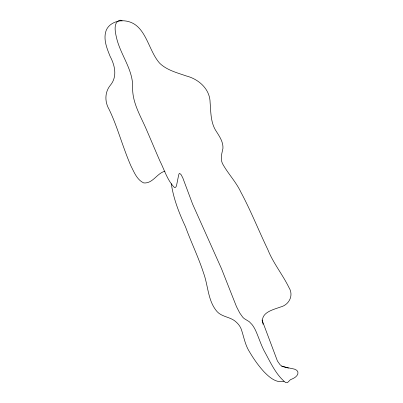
<?xml version="1.0" encoding="UTF-8"?>
<svg xmlns="http://www.w3.org/2000/svg" width="403" height="403" viewBox="0 0 403 403"><rect width="100%" height="100%" fill="white"/><g stroke="black" fill="none" stroke-linecap="round" stroke-linejoin="round"><path stroke-width="0.6" d="M284.024 381.364C275.959 383.318 269.118 377.032 263.93 371.707C258.474 365.707 253.774 359.068 249.669 352.086C245.009 345.028 243.891 336.581 241.095 328.788A16.694 14.71 34 0 0 236.244 322.128C230.894 316.808 222.34 317.272 217.207 311.741C207.802 301.127 208.27 285.838 203.58 273.113C198.478 257.27 191.113 242.284 185.44 226.642C179.038 212.965 173.486 198.755 171.305 183.728M164.983 171.189C157.039 173.124 152.797 183.773 143.76 182.937C137 179.869 134.174 172.277 131.01 166.081C128.194 159.704 125.766 153.165 123.419 146.601C118.88 134.048 114.885 121.238 109.001 109.218C104.684 101.768 104.699 92.337 110.19 85.461C117.545 76.913 115.001 65.518 110.15 56.44C106.866 48.264 102.936 38.945 106.281 30.139C108.951 23.933 116.004 20.825 122.457 20.734C146.052 21.258 147.176 49.418 159.779 63.331C166.988 70.233 176.988 72.701 186.151 75.915C198.583 79.059 209.968 88.947 210.114 102.574C210.91 112.518 210.578 123.263 216.587 131.811C219.761 136.824 223.338 142.199 222.945 148.41C221.917 153.316 220.169 158.475 222.345 163.356C227.74 173.396 235.972 181.688 240.843 192.11C250.852 210.729 258.61 230.44 267.773 249.472C273.169 263.119 282.609 274.508 288.986 287.591C293.994 295.53 289.016 304.995 280.357 307.071C272.443 309.932 259.416 312.783 263.099 324.319M281.677 366.382L294.427 369.118L296.779 370.281L297.913 372.009L297.842 373.984C296.633 377.107 293.324 378.538 290.422 379.691L287.505 382.618L285.646 382.608C275.536 374.412 270.262 361.758 264.02 350.61C260.817 344.273 258.701 337.472 255.829 330.989A16.694 6.579 70.8 0 0 251.951 324.475L249.286 321.715L244.112 318.521L242.727 317.196L239.735 312.965L236.501 306.673L221.479 268.66L192.624 204.155L182.781 177.849L181.133 174.695L179.678 173.386L179.093 173.799L178.65 175.063L176.474 185.879L175.643 187.304L174.479 187.526C167.336 180.383 164.495 170.026 159.996 161.17C154.979 149.72 150.218 138.158 145.186 126.713C139.312 113.757 131.756 100.765 132.708 85.99C132.345 68.772 120.638 54.737 116.684 38.411C115.404 32.895 112.654 22.17 120.124 20.15L122.149 20.956M288.493 368.12L281.979 366.151L280.105 364.791L277.45 361.048L262 319.932"/></g></svg>
